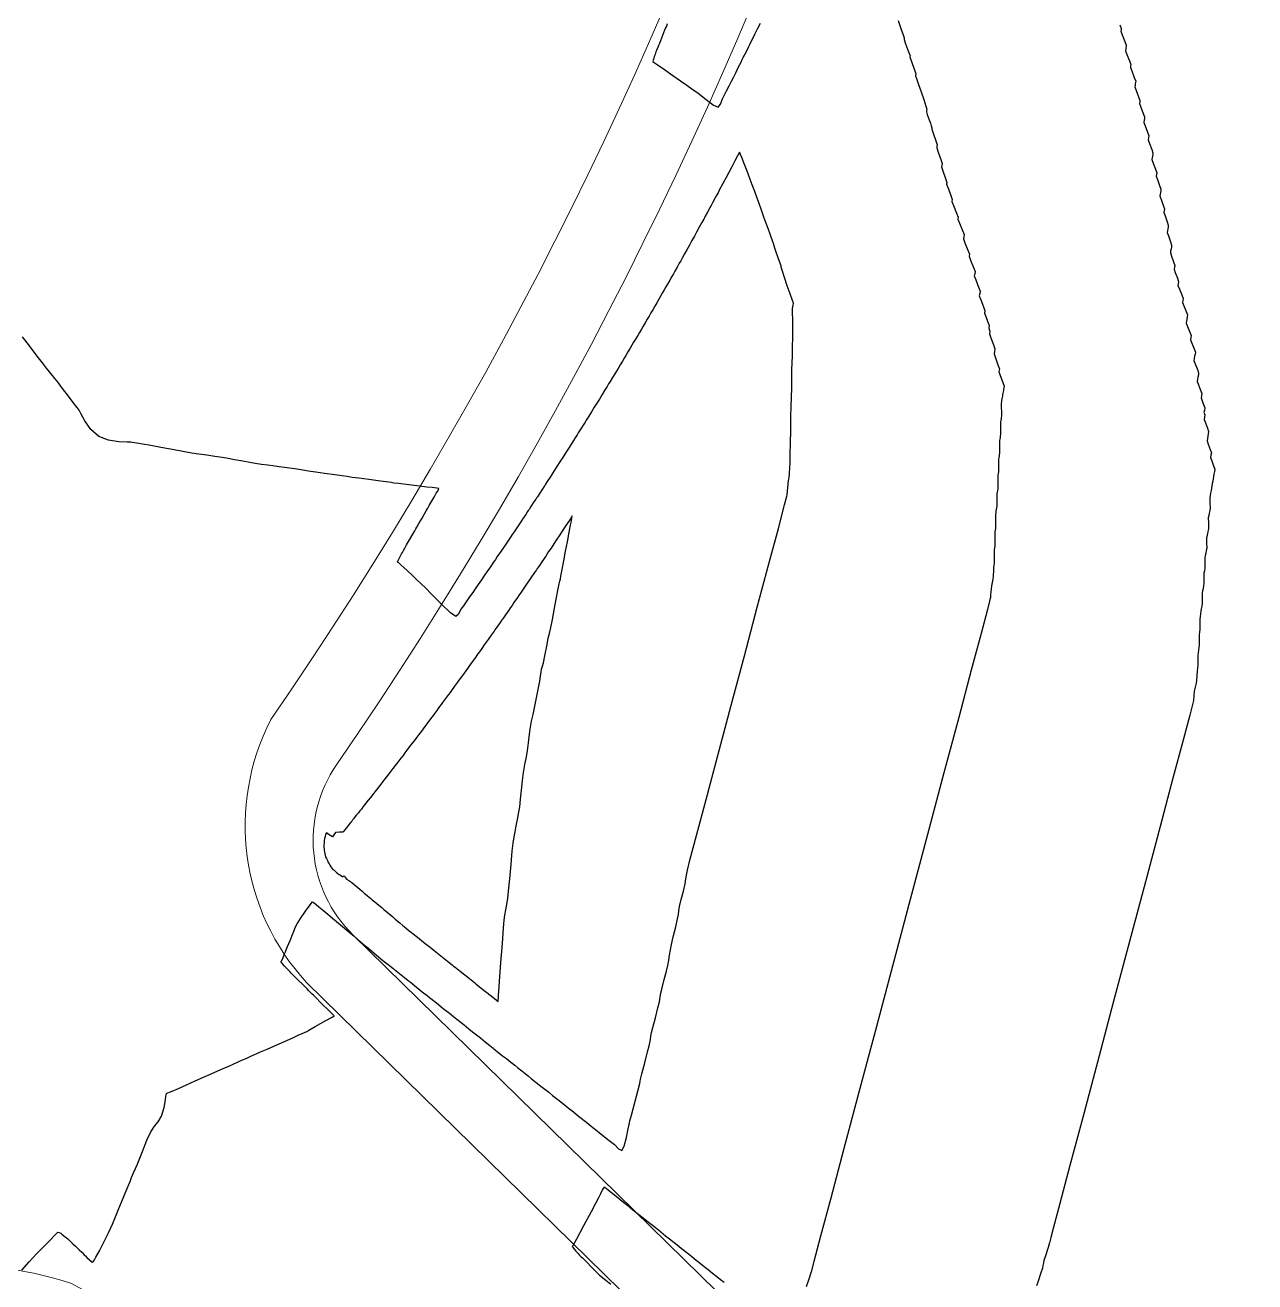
# Model space of a CAD drawing. Header units: millimetres. Extents: x 340454 to 342791, y 6993867 to 6995092.
# Drawn here: x 341711.5 to 341757.8, y 6994445.38 to 6994492.7 of the extents above; entities that cross this region are included whole.
import ezdxf

# ---------------------------------------------------------------- set-up
doc = ezdxf.new("R2010")
doc.units = ezdxf.units.MM
doc.header["$LTSCALE"] = 10
for name, color, linetype in [('T-HM-CURVA_INTERMEDIARIA', 45, 'Continuous'), ('T-HM-CURVA_MESTRA', 20, 'Continuous'), ('URB-Calçadas', 2, 'Continuous'), ('URB-Quadras', 3, 'Continuous')]:
    doc.layers.add(name, color=color, linetype=linetype)

msp = doc.modelspace()

# ---------------------------------------------------------------- linework, layer by layer
at = {"layer": 'T-HM-CURVA_INTERMEDIARIA', "color": 45, "linetype": 'Continuous', "lineweight": -3, "flags": 128}
for points, elevation in [([(341735.671, 6994492.741), (341735.639, 6994492.663), (341735.612, 6994492.598), (341735.575, 6994492.506), (341735.496, 6994492.312), (341735.415, 6994492.112), (341735.388, 6994492.046), (341735.364, 6994491.987), (341735.344, 6994491.937), (341735.325, 6994491.889), (341735.291, 6994491.801), (341735.27, 6994491.746), (341735.248, 6994491.69), (341735.23, 6994491.64), (341735.213, 6994491.596), (341735.195, 6994491.547), (341735.179, 6994491.5), (341735.162, 6994491.451), (341735.14, 6994491.379), (341735.13, 6994491.325), (341735.176, 6994491.296), (341735.291, 6994491.216), (341735.563, 6994491.026), (341735.889, 6994490.797), (341736.169, 6994490.601), (341736.408, 6994490.434), (341736.598, 6994490.301), (341736.837, 6994490.133), (341737.14, 6994489.897), (341737.411, 6994489.683), (341737.584, 6994489.603), (341737.678, 6994489.72), (341737.751, 6994489.925), (341737.824, 6994490.068), (341737.903, 6994490.223), (341738.001, 6994490.415), (341738.09, 6994490.591), (341738.161, 6994490.73), (341738.25, 6994490.906), (341738.359, 6994491.124), (341738.451, 6994491.306), (341738.497, 6994491.398), (341738.537, 6994491.479), (341738.568, 6994491.539), (341738.591, 6994491.587), (341738.666, 6994491.736), (341738.743, 6994491.89), (341738.783, 6994491.972), (341738.837, 6994492.08), (341738.932, 6994492.272), (341738.988, 6994492.384), (341739.013, 6994492.435), (341739.038, 6994492.486), (341739.089, 6994492.589), (341739.178, 6994492.769)], 696), ([(341744.37, 6994492.868), (341744.473, 6994492.577), (341744.56, 6994492.327), (341744.597, 6994492.217), (341744.587, 6994492.151), (341744.646, 6994491.99), (341744.755, 6994491.696), (341744.814, 6994491.537), (341744.807, 6994491.487), (341744.865, 6994491.33), (341744.972, 6994491.04), (341745.03, 6994490.879), (341745.017, 6994490.79), (341745.054, 6994490.688), (341745.138, 6994490.459), (341745.236, 6994490.184), (341745.331, 6994489.897), (341745.41, 6994489.646), (341745.444, 6994489.537), (341745.436, 6994489.485), (341745.428, 6994489.434), (341745.464, 6994489.331), (341745.533, 6994489.135), (341745.578, 6994489.007), (341745.614, 6994488.908), (341745.639, 6994488.837), (341745.63, 6994488.782), (341745.684, 6994488.628), (341745.783, 6994488.345), (341745.837, 6994488.191), (341745.828, 6994488.132), (341745.819, 6994488.074), (341745.871, 6994487.92), (341745.969, 6994487.639), (341746.021, 6994487.486), (341746.012, 6994487.424), (341746.002, 6994487.362), (341746.053, 6994487.209), (341746.149, 6994486.929), (341746.2, 6994486.776), (341746.19, 6994486.711), (341746.244, 6994486.558), (341746.344, 6994486.28), (341746.397, 6994486.127), (341746.386, 6994486.058), (341746.448, 6994485.903), (341746.563, 6994485.621), (341746.625, 6994485.467), (341746.613, 6994485.394), (341746.674, 6994485.241), (341746.786, 6994484.963), (341746.847, 6994484.81), (341746.835, 6994484.734), (341746.822, 6994484.657), (341746.882, 6994484.505), (341746.991, 6994484.229), (341747.05, 6994484.076), (341747.037, 6994483.997), (341747.095, 6994483.846), (341747.203, 6994483.573), (341747.261, 6994483.422), (341747.247, 6994483.339), (341747.233, 6994483.255), (341747.29, 6994483.105), (341747.394, 6994482.835), (341747.451, 6994482.684), (341747.437, 6994482.597), (341747.422, 6994482.51), (341747.478, 6994482.361), (341747.58, 6994482.092), (341747.635, 6994481.942), (341747.62, 6994481.851), (341747.664, 6994481.73), (341747.746, 6994481.513), (341747.791, 6994481.39), (341747.775, 6994481.297), (341747.798, 6994481.235), (341747.821, 6994481.173), (341747.805, 6994481.079), (341747.858, 6994480.93), (341747.957, 6994480.663), (341748.01, 6994480.514), (341747.993, 6994480.416), (341747.976, 6994480.318), (341748.029, 6994480.17), (341748.125, 6994479.905), (341748.177, 6994479.756), (341748.168, 6994479.706), (341748.159, 6994479.655), (341748.21, 6994479.508), (341748.304, 6994479.247), (341748.356, 6994479.1), (341748.348, 6994479.048), (341748.337, 6994478.995), (341748.328, 6994478.943), (341748.319, 6994478.89), (341748.309, 6994478.837), (341748.3, 6994478.784), (341748.291, 6994478.731), (341748.281, 6994478.678), (341748.272, 6994478.625), (341748.262, 6994478.571), (341748.252, 6994478.518), (341748.243, 6994478.464), (341748.247, 6994478.335), (341748.255, 6994478.109), (341748.258, 6994477.979), (341748.249, 6994477.925), (341748.239, 6994477.87), (341748.229, 6994477.816), (341748.22, 6994477.761), (341748.22, 6994477.633), (341748.222, 6994477.41), (341748.222, 6994477.283), (341748.213, 6994477.227), (341748.202, 6994477.171), (341748.192, 6994477.115), (341748.182, 6994477.059), (341748.182, 6994476.932), (341748.184, 6994476.71), (341748.184, 6994476.583), (341748.174, 6994476.526), (341748.164, 6994476.469), (341748.153, 6994476.412), (341748.143, 6994476.355), (341748.143, 6994476.228), (341748.144, 6994476.007), (341748.144, 6994475.88), (341748.134, 6994475.822), (341748.123, 6994475.763), (341748.123, 6994475.637), (341748.124, 6994475.418), (341748.123, 6994475.292), (341748.113, 6994475.232), (341748.102, 6994475.173), (341748.091, 6994475.114), (341748.08, 6994475.055), (341748.08, 6994474.929), (341748.081, 6994474.711), (341748.08, 6994474.585), (341748.07, 6994474.524), (341748.058, 6994474.464), (341748.049, 6994474.403), (341748.04, 6994474.341), (341748.033, 6994474.278), (341748.026, 6994474.215), (341748.026, 6994474.088), (341748.025, 6994473.872), (341748.025, 6994473.745), (341748.018, 6994473.681), (341748.011, 6994473.617), (341748.01, 6994473.491), (341748.01, 6994473.277), (341748.009, 6994473.151), (341748.002, 6994473.085), (341747.994, 6994473.02), (341747.987, 6994472.955), (341747.98, 6994472.889), (341747.979, 6994472.764), (341747.978, 6994472.551), (341747.977, 6994472.425), (341747.969, 6994472.359), (341747.96, 6994472.293), (341747.953, 6994472.171), (341747.941, 6994471.965), (341747.933, 6994471.844), (341747.92, 6994471.779), (341747.906, 6994471.715), (341747.891, 6994471.65), (341747.878, 6994471.585), (341747.867, 6994471.466), (341747.848, 6994471.264), (341747.837, 6994471.145), (341747.824, 6994471.079), (341747.809, 6994471.014), (341747.724, 6994470.693), (341747.486, 6994469.798), (341747.119, 6994468.416), (341746.645, 6994466.635), (341746.089, 6994464.543), (341745.473, 6994462.227), (341744.821, 6994459.775), (341744.156, 6994457.274), (341743.501, 6994454.812), (341742.879, 6994452.476), (341742.314, 6994450.355), (341741.829, 6994448.535), (341741.447, 6994447.104), (341741.192, 6994446.15), (341741.086, 6994445.76), (341740.99, 6994445.445), (341740.908, 6994445.197)], 696), ([(341752.712, 6994492.706), (341752.766, 6994492.566), (341752.759, 6994492.515), (341752.751, 6994492.465), (341752.805, 6994492.327), (341752.903, 6994492.082), (341752.957, 6994491.943), (341752.951, 6994491.891), (341752.942, 6994491.839), (341752.933, 6994491.786), (341752.926, 6994491.734), (341752.979, 6994491.596), (341753.075, 6994491.353), (341753.128, 6994491.215), (341753.12, 6994491.161), (341753.112, 6994491.107), (341753.164, 6994490.971), (341753.258, 6994490.731), (341753.31, 6994490.594), (341753.303, 6994490.539), (341753.293, 6994490.483), (341753.284, 6994490.427), (341753.277, 6994490.372), (341753.327, 6994490.236), (341753.42, 6994489.997), (341753.471, 6994489.861), (341753.462, 6994489.804), (341753.454, 6994489.747), (341753.503, 6994489.612), (341753.594, 6994489.376), (341753.644, 6994489.241), (341753.636, 6994489.18), (341753.626, 6994489.124), (341753.612, 6994489.032), (341753.661, 6994488.903), (341753.749, 6994488.67), (341753.799, 6994488.53), (341753.788, 6994488.456), (341753.777, 6994488.382), (341753.825, 6994488.245), (341753.912, 6994488.016), (341753.96, 6994487.885), (341753.952, 6994487.823), (341753.941, 6994487.761), (341753.929, 6994487.699), (341753.922, 6994487.637), (341753.969, 6994487.505), (341754.054, 6994487.275), (341754.101, 6994487.142), (341754.091, 6994487.079), (341754.082, 6994487.015), (341754.128, 6994486.884), (341754.211, 6994486.657), (341754.257, 6994486.525), (341754.25, 6994486.46), (341754.238, 6994486.395), (341754.225, 6994486.33), (341754.218, 6994486.265), (341754.276, 6994486.093), (341754.34, 6994485.917), (341754.368, 6994485.846), (341754.39, 6994485.778), (341754.379, 6994485.711), (341754.369, 6994485.645), (341754.413, 6994485.515), (341754.494, 6994485.293), (341754.538, 6994485.162), (341754.53, 6994485.095), (341754.517, 6994485.026), (341754.504, 6994484.958), (341754.495, 6994484.89), (341754.539, 6994484.76), (341754.617, 6994484.541), (341754.661, 6994484.41), (341754.652, 6994484.341), (341754.639, 6994484.271), (341754.626, 6994484.201), (341754.617, 6994484.132), (341754.659, 6994484.002), (341754.736, 6994483.784), (341754.779, 6994483.654), (341754.767, 6994483.583), (341754.756, 6994483.512), (341754.8, 6994483.383), (341754.881, 6994483.166), (341754.925, 6994483.036), (341754.913, 6994482.963), (341754.902, 6994482.891), (341754.953, 6994482.76), (341755.045, 6994482.541), (341755.096, 6994482.41), (341755.084, 6994482.335), (341755.072, 6994482.261), (341755.122, 6994482.132), (341755.212, 6994481.916), (341755.262, 6994481.786), (341755.253, 6994481.71), (341755.238, 6994481.634), (341755.222, 6994481.558), (341755.213, 6994481.482), (341755.262, 6994481.354), (341755.35, 6994481.14), (341755.398, 6994481.01), (341755.386, 6994480.933), (341755.373, 6994480.855), (341755.421, 6994480.727), (341755.507, 6994480.517), (341755.555, 6994480.388), (341755.545, 6994480.31), (341755.529, 6994480.231), (341755.512, 6994480.151), (341755.502, 6994480.072), (341755.549, 6994479.945), (341755.633, 6994479.737), (341755.679, 6994479.609), (341755.669, 6994479.528), (341755.652, 6994479.448), (341755.635, 6994479.366), (341755.625, 6994479.286), (341755.671, 6994479.159), (341755.752, 6994478.953), (341755.798, 6994478.825), (341755.784, 6994478.743), (341755.77, 6994478.661), (341755.84, 6994478.474), (341755.909, 6994478.287), (341755.896, 6994478.195), (341755.881, 6994478.12), (341755.899, 6994478.07), (341755.918, 6994478.02), (341755.902, 6994477.944), (341755.889, 6994477.852), (341755.933, 6994477.725), (341756.011, 6994477.522), (341756.055, 6994477.395), (341756.044, 6994477.309), (341756.026, 6994477.224), (341756.007, 6994477.138), (341755.996, 6994477.052), (341756.039, 6994476.926), (341756.116, 6994476.725), (341756.158, 6994476.598), (341756.143, 6994476.511), (341756.128, 6994476.424), (341756.17, 6994476.299), (341756.245, 6994476.101), (341756.287, 6994475.976), (341756.275, 6994475.887), (341756.255, 6994475.798), (341756.24, 6994475.71), (341756.224, 6994475.621), (341756.208, 6994475.531), (341756.193, 6994475.442), (341756.177, 6994475.352), (341756.161, 6994475.263), (341756.145, 6994475.173), (341756.129, 6994475.083), (341756.112, 6994474.992), (341756.097, 6994474.902), (341756.103, 6994474.707), (341756.109, 6994474.511), (341756.095, 6994474.42), (341756.077, 6994474.329), (341756.059, 6994474.237), (341756.044, 6994474.145), (341756.045, 6994473.954), (341756.046, 6994473.761), (341756.032, 6994473.668), (341756.013, 6994473.576), (341755.995, 6994473.483), (341755.98, 6994473.39), (341755.981, 6994473.199), (341755.982, 6994473.008), (341755.966, 6994472.914), (341755.948, 6994472.82), (341755.929, 6994472.726), (341755.914, 6994472.632), (341755.915, 6994472.442), (341755.915, 6994472.251), (341755.898, 6994472.156), (341755.881, 6994472.061), (341755.881, 6994471.872), (341755.881, 6994471.683), (341755.865, 6994471.587), (341755.846, 6994471.491), (341755.827, 6994471.395), (341755.811, 6994471.299), (341755.811, 6994471.111), (341755.811, 6994470.923), (341755.795, 6994470.825), (341755.776, 6994470.728), (341755.76, 6994470.63), (341755.746, 6994470.53), (341755.734, 6994470.429), (341755.724, 6994470.327), (341755.724, 6994470.14), (341755.723, 6994469.952), (341755.712, 6994469.85), (341755.701, 6994469.747), (341755.7, 6994469.562), (341755.699, 6994469.376), (341755.689, 6994469.272), (341755.676, 6994469.169), (341755.663, 6994469.065), (341755.653, 6994468.961), (341755.652, 6994468.776), (341755.651, 6994468.592), (341755.638, 6994468.488), (341755.624, 6994468.384), (341755.614, 6994468.204), (341755.602, 6994468.027), (341755.582, 6994467.926), (341755.559, 6994467.825), (341755.536, 6994467.724), (341755.516, 6994467.622), (341755.5, 6994467.447), (341755.483, 6994467.272), (341755.463, 6994467.17), (341755.439, 6994467.068), (341755.347, 6994466.72), (341755.096, 6994465.775), (341754.714, 6994464.342), (341754.232, 6994462.528), (341753.677, 6994460.444), (341753.079, 6994458.198), (341752.466, 6994455.898), (341751.868, 6994453.653), (341751.314, 6994451.571), (341750.833, 6994449.763), (341750.453, 6994448.335), (341750.203, 6994447.398), (341750.113, 6994447.059), (341750.102, 6994447.007), (341750.092, 6994446.955), (341750.081, 6994446.904), (341750.07, 6994446.852), (341750.013, 6994446.678), (341749.912, 6994446.368), (341749.855, 6994446.195), (341749.836, 6994446.099), (341749.818, 6994446.002), (341749.799, 6994445.904), (341749.741, 6994445.729), (341749.637, 6994445.415), (341749.579, 6994445.241)], 697), ([(341737.815, 6994445.355), (341737.676, 6994445.466), (341737.545, 6994445.57), (341737.382, 6994445.7), (341737.211, 6994445.836), (341737.067, 6994445.951), (341736.926, 6994446.063), (341736.761, 6994446.194), (341736.596, 6994446.326), (341736.41, 6994446.474), (341736.2, 6994446.641), (341736.047, 6994446.762), (341735.928, 6994446.857), (341735.809, 6994446.952), (341735.612, 6994447.109), (341735.339, 6994447.326), (341735.178, 6994447.454), (341735.101, 6994447.516), (341735.023, 6994447.578), (341734.824, 6994447.736), (341734.496, 6994447.997), (341734.317, 6994448.14), (341734.277, 6994448.172), (341734.236, 6994448.204), (341734.041, 6994448.359), (341733.682, 6994448.645), (341733.462, 6994448.82), (341733.376, 6994448.903), (341733.296, 6994448.952), (341733.234, 6994448.859), (341733.162, 6994448.7), (341733.079, 6994448.544), (341732.97, 6994448.339), (341732.804, 6994448.026), (341732.52, 6994447.492), (341732.252, 6994446.987), (341732.132, 6994446.762), (341732.098, 6994446.72), (341732.135, 6994446.661), (341732.178, 6994446.608), (341732.237, 6994446.54), (341732.278, 6994446.495), (341732.322, 6994446.447), (341732.36, 6994446.408), (341732.398, 6994446.368), (341732.437, 6994446.328), (341732.478, 6994446.287), (341732.602, 6994446.162), (341732.862, 6994445.901), (341733.125, 6994445.636), (341733.358, 6994445.45), (341733.554, 6994445.301)], 696)]:
    msp.add_lwpolyline(points, dxfattribs=dict(at, elevation=elevation))
at = {"layer": 'T-HM-CURVA_INTERMEDIARIA', "color": 45, "linetype": 'Continuous', "lineweight": -3, "elevation": 694, "flags": 128}
msp.add_lwpolyline([(341732.052, 6994473.982), (341732.054, 6994473.989), (341732.064, 6994474.032), (341732.085, 6994474.133), (341732.096, 6994474.218), (341732.063, 6994474.174), (341732.029, 6994474.115), (341731.974, 6994474.032), (341731.858, 6994473.855), (341731.719, 6994473.644), (341731.608, 6994473.476), (341731.52, 6994473.343), (341731.408, 6994473.175), (341731.296, 6994473.008), (341731.207, 6994472.875), (341731.095, 6994472.708), (341730.952, 6994472.495), (341730.832, 6994472.317), (341730.781, 6994472.241), (341730.751, 6994472.197), (341730.676, 6994472.087), (341730.54, 6994471.886), (341730.465, 6994471.776), (341730.427, 6994471.721), (341730.354, 6994471.615), (341730.221, 6994471.42), (341730.147, 6994471.312), (341730.102, 6994471.247), (341730.03, 6994471.143), (341729.901, 6994470.955), (341729.828, 6994470.849), (341729.775, 6994470.774), (341729.705, 6994470.673), (341729.579, 6994470.491), (341729.507, 6994470.388), (341729.477, 6994470.345), (341729.447, 6994470.303), (341729.377, 6994470.203), (341729.255, 6994470.029), (341729.184, 6994469.928), (341729.15, 6994469.88), (341729.117, 6994469.832), (341729.048, 6994469.736), (341728.93, 6994469.568), (341728.86, 6994469.469), (341728.822, 6994469.416), (341728.785, 6994469.363), (341728.718, 6994469.269), (341728.603, 6994469.108), (341728.534, 6994469.011), (341728.493, 6994468.954), (341728.451, 6994468.896), (341728.33, 6994468.727), (341728.207, 6994468.555), (341728.161, 6994468.493), (341728.116, 6994468.43), (341727.998, 6994468.267), (341727.878, 6994468.1), (341727.829, 6994468.033), (341727.779, 6994467.965), (341727.665, 6994467.808), (341727.547, 6994467.647), (341727.494, 6994467.574), (341727.441, 6994467.502), (341727.329, 6994467.35), (341727.215, 6994467.195), (341727.158, 6994467.117), (341727.101, 6994467.04), (341726.992, 6994466.894), (341726.881, 6994466.744), (341726.82, 6994466.662), (341726.759, 6994466.58), (341726.654, 6994466.439), (341726.546, 6994466.294), (341726.481, 6994466.208), (341726.416, 6994466.121), (341726.314, 6994465.986), (341726.209, 6994465.846), (341726.14, 6994465.755), (341726.071, 6994465.663), (341725.972, 6994465.534), (341725.871, 6994465.399), (341725.797, 6994465.303), (341725.724, 6994465.207), (341725.638, 6994465.095), (341725.531, 6994464.954), (341725.428, 6994464.82), (341725.344, 6994464.71), (341725.266, 6994464.61), (341725.189, 6994464.51), (341725.099, 6994464.393), (341725.006, 6994464.273), (341724.926, 6994464.17), (341724.846, 6994464.067), (341724.758, 6994463.954), (341724.667, 6994463.838), (341724.584, 6994463.732), (341724.501, 6994463.626), (341724.416, 6994463.517), (341724.327, 6994463.404), (341724.227, 6994463.277), (341724.155, 6994463.186), (341724.1, 6994463.116), (341724.044, 6994463.045), (341723.979, 6994462.963), (341723.928, 6994462.899), (341723.87, 6994462.826), (341723.839, 6994462.787), (341723.808, 6994462.747), (341723.76, 6994462.687), (341723.7, 6994462.612), (341723.633, 6994462.528), (341723.58, 6994462.461), (341723.523, 6994462.391), (341723.493, 6994462.35), (341723.458, 6994462.31), (341723.336, 6994462.313), (341723.188, 6994462.303), (341723.124, 6994462.216), (341723.063, 6994462.142), (341722.942, 6994462.213), (341722.839, 6994462.286), (341722.811, 6994462.228), (341722.788, 6994462.155), (341722.772, 6994462.077), (341722.758, 6994461.993), (341722.751, 6994461.912), (341722.746, 6994461.833), (341722.748, 6994461.748), (341722.751, 6994461.677), (341722.761, 6994461.621), (341722.77, 6994461.572), (341722.786, 6994461.513), (341722.798, 6994461.449), (341722.81, 6994461.384), (341722.842, 6994461.326), (341722.875, 6994461.246), (341722.899, 6994461.195), (341722.941, 6994461.121), (341722.973, 6994461.066), (341723.012, 6994461.012), (341723.048, 6994460.963), (341723.083, 6994460.914), (341723.134, 6994460.881), (341723.186, 6994460.829), (341723.226, 6994460.794), (341723.273, 6994460.754), (341723.325, 6994460.723), (341723.376, 6994460.695), (341723.42, 6994460.661), (341723.458, 6994460.633), (341723.5, 6994460.67), (341723.542, 6994460.617), (341723.6, 6994460.549), (341723.686, 6994460.492), (341723.8, 6994460.417), (341723.954, 6994460.29), (341724.098, 6994460.166), (341724.183, 6994460.095), (341724.267, 6994460.024), (341724.378, 6994459.931), (341724.466, 6994459.857), (341724.517, 6994459.814), (341724.568, 6994459.771), (341724.658, 6994459.696), (341724.814, 6994459.564), (341724.922, 6994459.473), (341725.003, 6994459.405), (341725.083, 6994459.338), (341725.186, 6994459.251), (341725.262, 6994459.188), (341725.335, 6994459.126), (341725.431, 6994459.045), (341725.605, 6994458.899), (341725.716, 6994458.806), (341725.783, 6994458.749), (341725.851, 6994458.692), (341725.958, 6994458.606), (341726.047, 6994458.536), (341726.109, 6994458.487), (341726.268, 6994458.36), (341726.564, 6994458.124), (341726.745, 6994457.981), (341726.82, 6994457.921), (341726.896, 6994457.861), (341727.086, 6994457.709), (341727.402, 6994457.458), (341727.578, 6994457.317), (341727.63, 6994457.276), (341727.682, 6994457.235), (341727.879, 6994457.078), (341728.225, 6994456.802), (341728.413, 6994456.653), (341728.469, 6994456.609), (341728.672, 6994456.447), (341729.046, 6994456.149), (341729.25, 6994455.987), (341729.306, 6994455.942), (341729.322, 6994456.157), (341729.361, 6994456.696), (341729.412, 6994457.405), (341729.465, 6994458.128), (341729.508, 6994458.71), (341729.532, 6994458.997), (341729.563, 6994459.192), (341729.599, 6994459.387), (341729.626, 6994459.534), (341729.65, 6994459.665), (341729.675, 6994459.828), (341729.701, 6994460.092), (341729.742, 6994460.561), (341729.79, 6994461.106), (341729.835, 6994461.597), (341729.868, 6994461.905), (341729.905, 6994462.138), (341729.941, 6994462.321), (341729.987, 6994462.553), (341730.034, 6994462.796), (341730.075, 6994463.006), (341730.118, 6994463.27), (341730.152, 6994463.556), (341730.186, 6994463.901), (341730.221, 6994464.254), (341730.26, 6994464.565), (341730.313, 6994464.859), (341730.364, 6994465.091), (341730.417, 6994465.381), (341730.454, 6994465.672), (341730.475, 6994465.903), (341730.512, 6994466.194), (341730.565, 6994466.492), (341730.619, 6994466.745), (341730.686, 6994467.062), (341730.76, 6994467.43), (341730.824, 6994467.748), (341730.871, 6994467.994), (341730.901, 6994468.187), (341730.923, 6994468.346), (341730.941, 6994468.454), (341730.974, 6994468.57), (341731.009, 6994468.685), (341731.063, 6994468.952), (341731.146, 6994469.378), (341731.194, 6994469.621), (341731.219, 6994469.705), (341731.243, 6994469.788), (341731.277, 6994469.96), (341731.346, 6994470.321), (341731.43, 6994470.752), (341731.495, 6994471.089), (341731.558, 6994471.415), (341731.605, 6994471.663), (341731.625, 6994471.766), (341731.65, 6994471.854), (341731.669, 6994471.955), (341731.716, 6994472.203), (341731.778, 6994472.534), (341731.845, 6994472.888), (341731.914, 6994473.251), (341731.98, 6994473.603), (341732.03, 6994473.869), (341732.05, 6994473.974), (341732.052, 6994473.982)], close=True, dxfattribs=at)
at = {"layer": 'T-HM-CURVA_MESTRA', "color": 20, "linetype": 'Continuous', "lineweight": -3, "elevation": 695, "flags": 128}
msp.add_lwpolyline([(341711.376, 6994445.82), (341711.653, 6994446.133), (341711.926, 6994446.434), (341712.186, 6994446.707), (341712.435, 6994446.96), (341712.621, 6994447.147), (341712.695, 6994447.221), (341712.729, 6994447.259), (341712.784, 6994447.247), (341712.836, 6994447.217), (341712.882, 6994447.184), (341712.96, 6994447.121), (341713.05, 6994447.048), (341713.1, 6994447.001), (341713.149, 6994446.953), (341713.215, 6994446.891), (341713.297, 6994446.812), (341713.39, 6994446.723), (341713.529, 6994446.589), (341713.626, 6994446.497), (341713.719, 6994446.407), (341713.781, 6994446.347), (341713.826, 6994446.305), (341713.922, 6994446.212), (341714.019, 6994446.121), (341714.075, 6994446.163), (341714.104, 6994446.216), (341714.158, 6994446.312), (341714.292, 6994446.551), (341714.466, 6994446.875), (341714.641, 6994447.226), (341714.786, 6994447.551), (341714.904, 6994447.838), (341715.002, 6994448.089), (341715.088, 6994448.303), (341715.183, 6994448.533), (341715.26, 6994448.719), (341715.334, 6994448.896), (341715.397, 6994449.047), (341715.447, 6994449.168), (341715.507, 6994449.314), (341715.583, 6994449.495), (341715.646, 6994449.647), (341715.673, 6994449.713), (341715.705, 6994449.753), (341715.767, 6994449.915), (341715.912, 6994450.29), (341716.085, 6994450.716), (341716.23, 6994451.034), (341716.373, 6994451.248), (341716.505, 6994451.407), (341716.63, 6994451.627), (341716.728, 6994451.943), (341716.779, 6994452.232), (341716.796, 6994452.367), (341716.806, 6994452.422), (341716.82, 6994452.474), (341716.874, 6994452.5), (341716.935, 6994452.525), (341717.034, 6994452.569), (341717.265, 6994452.67), (341717.572, 6994452.806), (341717.901, 6994452.952), (341718.211, 6994453.089), (341718.495, 6994453.215), (341718.746, 6994453.325), (341718.955, 6994453.417), (341719.164, 6994453.51), (341719.333, 6994453.585), (341719.512, 6994453.664), (341719.68, 6994453.738), (341719.815, 6994453.798), (341719.966, 6994453.864), (341720.108, 6994453.927), (341720.221, 6994453.977), (341720.363, 6994454.04), (341720.604, 6994454.147), (341720.977, 6994454.311), (341721.351, 6994454.477), (341721.597, 6994454.586), (341721.78, 6994454.666), (341721.931, 6994454.732), (341722.017, 6994454.771), (341722.099, 6994454.816), (341722.181, 6994454.863), (341722.417, 6994454.995), (341722.816, 6994455.219), (341723.034, 6994455.342), (341723.087, 6994455.368), (341723.13, 6994455.395), (341723.046, 6994455.484), (341722.876, 6994455.65), (341722.719, 6994455.807), (341722.593, 6994455.932), (341722.477, 6994456.048), (341722.401, 6994456.124), (341722.353, 6994456.172), (341722.306, 6994456.219), (341722.24, 6994456.284), (341722.168, 6994456.356), (341722.11, 6994456.415), (341722.051, 6994456.473), (341721.948, 6994456.576), (341721.782, 6994456.742), (341721.693, 6994456.83), (341721.65, 6994456.873), (341721.606, 6994456.918), (341721.552, 6994456.972), (341721.502, 6994457.024), (341721.461, 6994457.066), (341721.42, 6994457.108), (341721.362, 6994457.169), (341721.315, 6994457.219), (341721.267, 6994457.271), (341721.203, 6994457.344), (341721.158, 6994457.399), (341721.129, 6994457.448), (341721.162, 6994457.487), (341721.208, 6994457.597), (341721.263, 6994457.732), (341721.296, 6994457.81), (341721.328, 6994457.888), (341721.38, 6994458.013), (341721.475, 6994458.241), (341721.566, 6994458.461), (341721.622, 6994458.607), (341721.665, 6994458.724), (341721.733, 6994458.863), (341721.861, 6994459.062), (341722.053, 6994459.339), (341722.233, 6994459.585), (341722.322, 6994459.693), (341722.385, 6994459.654), (341722.45, 6994459.596), (341722.558, 6994459.506), (341722.744, 6994459.349), (341722.896, 6994459.222), (341723.065, 6994459.08), (341723.219, 6994458.952), (341723.369, 6994458.825), (341723.519, 6994458.699), (341723.688, 6994458.557), (341723.882, 6994458.394), (341724.035, 6994458.265), (341724.201, 6994458.125), (341724.287, 6994458.053), (341724.333, 6994458.014), (341724.432, 6994457.931), (341724.632, 6994457.762), (341724.802, 6994457.62), (341724.967, 6994457.488), (341725.061, 6994457.414), (341725.112, 6994457.373), (341725.164, 6994457.331), (341725.342, 6994457.19), (341725.659, 6994456.938), (341725.847, 6994456.788), (341725.918, 6994456.731), (341725.989, 6994456.675), (341726.159, 6994456.54), (341726.449, 6994456.309), (341726.634, 6994456.162), (341726.725, 6994456.09), (341726.816, 6994456.017), (341726.979, 6994455.887), (341727.238, 6994455.681), (341727.42, 6994455.536), (341727.532, 6994455.447), (341727.643, 6994455.359), (341727.799, 6994455.234), (341728.024, 6994455.055), (341728.207, 6994454.91), (341728.346, 6994454.8), (341728.485, 6994454.689), (341728.638, 6994454.567), (341728.821, 6994454.421), (341728.993, 6994454.284), (341729.115, 6994454.187), (341729.212, 6994454.11), (341729.334, 6994454.013), (341729.476, 6994453.9), (341729.616, 6994453.788), (341729.78, 6994453.658), (341729.931, 6994453.537), (341730.053, 6994453.441), (341730.193, 6994453.329), (341730.326, 6994453.223), (341730.432, 6994453.139), (341730.566, 6994453.032), (341730.74, 6994452.894), (341730.914, 6994452.755), (341731.063, 6994452.636), (341731.208, 6994452.521), (341731.353, 6994452.406), (341731.548, 6994452.251), (341731.789, 6994452.059), (341731.942, 6994451.937), (341732.041, 6994451.859), (341732.139, 6994451.78), (341732.337, 6994451.623), (341732.64, 6994451.382), (341732.809, 6994451.247), (341732.867, 6994451.201), (341732.926, 6994451.154), (341733.104, 6994451.012), (341733.435, 6994450.749), (341733.682, 6994450.552), (341733.84, 6994450.391), (341733.967, 6994450.325), (341734.045, 6994450.489), (341734.133, 6994450.822), (341734.206, 6994451.152), (341734.237, 6994451.303), (341734.25, 6994451.373), (341734.264, 6994451.446), (341734.322, 6994451.663), (341734.448, 6994452.138), (341734.575, 6994452.619), (341734.637, 6994452.853), (341734.652, 6994452.936), (341734.668, 6994453.02), (341734.719, 6994453.218), (341734.826, 6994453.626), (341734.935, 6994454.041), (341734.992, 6994454.265), (341735.015, 6994454.388), (341735.037, 6994454.511), (341735.058, 6994454.637), (341735.083, 6994454.767), (341735.133, 6994454.967), (341735.225, 6994455.33), (341735.32, 6994455.703), (341735.376, 6994455.933), (341735.405, 6994456.097), (341735.434, 6994456.26), (341735.482, 6994456.459), (341735.561, 6994456.769), (341735.64, 6994457.084), (341735.691, 6994457.298), (341735.727, 6994457.491), (341735.759, 6994457.686), (341735.792, 6994457.885), (341735.829, 6994458.088), (341735.897, 6994458.373), (341735.991, 6994458.754), (341736.061, 6994459.055), (341736.091, 6994459.218), (341736.11, 6994459.348), (341736.14, 6994459.511), (341736.201, 6994459.775), (341736.281, 6994460.097), (341736.344, 6994460.375), (341736.376, 6994460.555), (341736.396, 6994460.699), (341736.43, 6994460.878), (341736.528, 6994461.256), (341736.774, 6994462.186), (341737.135, 6994463.544), (341737.577, 6994465.206), (341738.068, 6994467.05), (341738.575, 6994468.949), (341739.063, 6994470.781), (341739.501, 6994472.422), (341739.855, 6994473.748), (341740.092, 6994474.635), (341740.178, 6994474.959), (341740.191, 6994475.017), (341740.204, 6994475.156), (341740.227, 6994475.41), (341740.24, 6994475.549), (341740.252, 6994475.605), (341740.264, 6994475.661), (341740.273, 6994475.802), (341740.288, 6994476.061), (341740.296, 6994476.202), (341740.304, 6994476.258), (341740.305, 6994476.404), (341740.306, 6994476.672), (341740.307, 6994476.818), (341740.313, 6994476.872), (341740.319, 6994476.925), (341740.319, 6994477.072), (341740.32, 6994477.34), (341740.321, 6994477.486), (341740.326, 6994477.538), (341740.327, 6994477.683), (341740.327, 6994477.951), (341740.328, 6994478.102), (341740.341, 6994478.2), (341740.343, 6994478.361), (341740.347, 6994478.65), (341740.35, 6994478.811), (341740.366, 6994478.9), (341740.366, 6994478.996), (341740.365, 6994479.21), (341740.365, 6994479.466), (341740.368, 6994479.734), (341740.37, 6994479.971), (341740.372, 6994480.077), (341740.386, 6994480.158), (341740.386, 6994480.308), (341740.385, 6994480.579), (341740.384, 6994480.728), (341740.398, 6994480.804), (341740.397, 6994480.954), (341740.395, 6994481.227), (341740.395, 6994481.376), (341740.407, 6994481.447), (341740.403, 6994481.599), (341740.394, 6994481.876), (341740.39, 6994482.027), (341740.401, 6994482.093), (341740.413, 6994482.159), (341740.424, 6994482.225), (341740.386, 6994482.333), (341740.296, 6994482.585), (341740.191, 6994482.886), (341740.085, 6994483.197), (341739.995, 6994483.467), (341739.957, 6994483.583), (341739.965, 6994483.633), (341739.904, 6994483.8), (341739.789, 6994484.114), (341739.72, 6994484.305), (341739.695, 6994484.39), (341739.67, 6994484.474), (341739.632, 6994484.582), (341739.558, 6994484.791), (341739.469, 6994485.042), (341739.389, 6994485.265), (341739.313, 6994485.474), (341739.219, 6994485.734), (341739.129, 6994485.984), (341739.056, 6994486.186), (341738.964, 6994486.438), (341738.871, 6994486.689), (341738.797, 6994486.888), (341738.702, 6994487.138), (341738.58, 6994487.453), (341738.477, 6994487.716), (341738.431, 6994487.833), (341738.397, 6994487.921), (341738.364, 6994487.859), (341738.321, 6994487.777), (341738.223, 6994487.591), (341738.106, 6994487.368), (341737.988, 6994487.145), (341737.889, 6994486.959), (341737.846, 6994486.878), (341737.815, 6994486.821), (341737.755, 6994486.709), (341737.646, 6994486.505), (341737.584, 6994486.39), (341737.54, 6994486.308), (341737.482, 6994486.201), (341737.38, 6994486.01), (341737.321, 6994485.902), (341737.275, 6994485.817), (341737.192, 6994485.662), (341737.106, 6994485.503), (341737.077, 6994485.449), (341737.048, 6994485.396), (341737.014, 6994485.334), (341736.977, 6994485.267), (341736.879, 6994485.089), (341736.778, 6994484.904), (341736.736, 6994484.829), (341736.695, 6994484.754), (341736.603, 6994484.588), (341736.507, 6994484.414), (341736.459, 6994484.329), (341736.412, 6994484.244), (341736.325, 6994484.088), (341736.234, 6994483.924), (341736.18, 6994483.83), (341736.127, 6994483.736), (341736.045, 6994483.589), (341735.959, 6994483.436), (341735.902, 6994483.336), (341735.845, 6994483.236), (341735.765, 6994483.095), (341735.682, 6994482.949), (341735.621, 6994482.843), (341735.561, 6994482.737), (341735.484, 6994482.603), (341735.404, 6994482.463), (341735.339, 6994482.352), (341735.275, 6994482.24), (341735.201, 6994482.112), (341735.124, 6994481.979), (341735.056, 6994481.861), (341734.987, 6994481.744), (341734.917, 6994481.623), (341734.842, 6994481.495), (341734.769, 6994481.37), (341734.698, 6994481.25), (341734.628, 6994481.131), (341734.559, 6994481.012), (341734.481, 6994480.881), (341734.407, 6994480.756), (341734.34, 6994480.644), (341734.273, 6994480.531), (341734.192, 6994480.395), (341734.114, 6994480.264), (341734.05, 6994480.158), (341733.987, 6994480.051), (341733.901, 6994479.91), (341733.819, 6994479.774), (341733.759, 6994479.673), (341733.698, 6994479.572), (341733.609, 6994479.426), (341733.523, 6994479.284), (341733.466, 6994479.189), (341733.408, 6994479.095), (341733.315, 6994478.943), (341733.225, 6994478.797), (341733.171, 6994478.707), (341733.116, 6994478.618), (341733.02, 6994478.462), (341732.926, 6994478.311), (341732.874, 6994478.227), (341732.822, 6994478.143), (341732.723, 6994477.982), (341732.625, 6994477.826), (341732.576, 6994477.747), (341732.527, 6994477.669), (341732.424, 6994477.504), (341732.322, 6994477.343), (341732.276, 6994477.269), (341732.23, 6994477.196), (341732.123, 6994477.026), (341732.018, 6994476.86), (341731.975, 6994476.792), (341731.932, 6994476.724), (341731.821, 6994476.55), (341731.712, 6994476.379), (341731.672, 6994476.316), (341731.632, 6994476.253), (341731.517, 6994476.075), (341731.404, 6994475.9), (341731.367, 6994475.842), (341731.33, 6994475.784), (341731.265, 6994475.685), (341731.157, 6994475.519), (341731.094, 6994475.421), (341731.06, 6994475.369), (341731.026, 6994475.316), (341730.96, 6994475.215), (341730.848, 6994475.043), (341730.783, 6994474.944), (341730.752, 6994474.897), (341730.721, 6994474.849), (341730.653, 6994474.747), (341730.536, 6994474.569), (341730.47, 6994474.468), (341730.442, 6994474.426), (341730.414, 6994474.384), (341730.345, 6994474.28), (341730.223, 6994474.096), (341730.155, 6994473.994), (341730.106, 6994473.92), (341730.035, 6994473.814), (341729.909, 6994473.625), (341729.839, 6994473.521), (341729.796, 6994473.456), (341729.723, 6994473.349), (341729.592, 6994473.155), (341729.521, 6994473.049), (341729.484, 6994472.995), (341729.41, 6994472.885), (341729.274, 6994472.687), (341729.201, 6994472.579), (341729.171, 6994472.534), (341729.123, 6994472.465), (341729.012, 6994472.303), (341728.879, 6994472.11), (341728.77, 6994471.951), (341728.675, 6994471.813), (341728.556, 6994471.642), (341728.44, 6994471.475), (341728.348, 6994471.342), (341728.232, 6994471.176), (341728.102, 6994470.991), (341727.997, 6994470.841), (341727.905, 6994470.711), (341727.811, 6994470.528), (341727.707, 6994470.431), (341727.515, 6994470.569), (341727.172, 6994470.898), (341726.809, 6994471.266), (341726.556, 6994471.52), (341726.389, 6994471.678), (341726.257, 6994471.803), (341726.09, 6994471.961), (341725.862, 6994472.174), (341725.655, 6994472.366), (341725.564, 6994472.451), (341725.522, 6994472.484), (341725.539, 6994472.538), (341725.563, 6994472.588), (341725.589, 6994472.639), (341725.619, 6994472.698), (341725.644, 6994472.745), (341725.669, 6994472.792), (341725.699, 6994472.846), (341725.724, 6994472.892), (341725.75, 6994472.939), (341725.776, 6994472.986), (341725.803, 6994473.033), (341725.83, 6994473.081), (341725.859, 6994473.131), (341725.895, 6994473.192), (341725.967, 6994473.317), (341726.093, 6994473.533), (341726.168, 6994473.663), (341726.206, 6994473.729), (341726.244, 6994473.795), (341726.323, 6994473.931), (341726.44, 6994474.134), (341726.531, 6994474.294), (341726.597, 6994474.411), (341726.653, 6994474.509), (341726.709, 6994474.607), (341726.786, 6994474.741), (341726.893, 6994474.93), (341726.948, 6994475.028), (341726.977, 6994475.08), (341727.031, 6994475.158), (341727.073, 6994475.251), (341726.995, 6994475.271), (341726.826, 6994475.285), (341726.623, 6994475.304), (341726.349, 6994475.338), (341725.939, 6994475.389), (341725.558, 6994475.436), (341725.373, 6994475.459), (341725.283, 6994475.473), (341725.194, 6994475.487), (341725.092, 6994475.504), (341724.972, 6994475.522), (341724.787, 6994475.546), (341724.433, 6994475.591), (341724.059, 6994475.64), (341723.815, 6994475.672), (341723.623, 6994475.703), (341723.431, 6994475.734), (341723.152, 6994475.771), (341722.767, 6994475.821), (341722.44, 6994475.866), (341722.244, 6994475.897), (341722.088, 6994475.924), (341721.892, 6994475.956), (341721.636, 6994475.993), (341721.359, 6994476.03), (341721.067, 6994476.069), (341720.829, 6994476.101), (341720.639, 6994476.126), (341720.401, 6994476.161), (341720.157, 6994476.2), (341719.953, 6994476.236), (341719.698, 6994476.281), (341719.382, 6994476.336), (341719.079, 6994476.389), (341718.825, 6994476.431), (341718.64, 6994476.459), (341718.49, 6994476.48), (341718.332, 6994476.502), (341718.132, 6994476.53), (341717.933, 6994476.56), (341717.7, 6994476.601), (341717.37, 6994476.66), (341716.969, 6994476.732), (341716.607, 6994476.797), (341716.224, 6994476.866), (341715.914, 6994476.922), (341715.772, 6994476.947), (341715.686, 6994476.96), (341715.61, 6994476.972), (341715.544, 6994476.981), (341715.478, 6994476.992), (341715.34, 6994476.991), (341715.028, 6994477.005), (341714.639, 6994477.069), (341714.271, 6994477.216), (341713.976, 6994477.48), (341713.746, 6994477.802), (341713.594, 6994478.076), (341713.533, 6994478.199), (341713.493, 6994478.25), (341713.452, 6994478.3), (341713.349, 6994478.437), (341713.132, 6994478.724), (341712.907, 6994479.022), (341712.78, 6994479.189), (341712.698, 6994479.291), (341712.615, 6994479.392), (341712.524, 6994479.503), (341712.411, 6994479.644), (341712.307, 6994479.779), (341712.145, 6994479.99), (341711.956, 6994480.236), (341711.772, 6994480.476), (341711.569, 6994480.743), (341711.403, 6994480.96)], dxfattribs=at)
at = {"layer": 'URB-Calçadas', "lineweight": 0}
for points in [[(341465.549, 6994408.477, 0.017619), (341608.344, 6994403.976, 0.095454), (341661.137, 6994415.012), (341661.137, 6994415.012), (341661.137, 6994415.012, 0.080859), (341702.01, 6994444.146), (341702.01, 6994444.146, -0.216427), (341713.237, 6994445.318), (341715.159, 6994444.283, -0.070464), (341719.112, 6994441.373), (341762.085, 6994399.264, -0.1217), (341777.729, 6994375.246, 0.346942), (341824.461, 6994337.89), (341885.502, 6994331.862, 0.032652), (341897.249, 6994331.897, 0.063839), (341919.984, 6994336.412, 0.019522), (341947.001, 6994347.519, -0.066321), (342002.369, 6994364.024, 0.079793), (342013.358, 6994369.194), (342015.438, 6994375.96, 0.055249), (342044.396, 6994473.014), (342044.366, 6994491.724, 0.02818), (342048.626, 6994542.987, -0.045751), (342067.037, 6994709.74)], [(341813.189, 6994548.521, -0.154603), (341769.061, 6994422.419, -0.499968), (341758.211, 6994421.262), (341722.09, 6994456.659, -0.315349), (341720.75, 6994466.552, 0.143753), (341748.209, 6994550.157, -0.011113), (341750.487, 6994604.294, -0.380362), (341759.213, 6994611.243, -0.065745), (341810.489, 6994599.218, -0.387497), (341814.847, 6994591.795, 0.009382), (341813.189, 6994548.516)], [(341549.964, 6994572.578), (341544.441, 6994513.129, 0.441915), (341552.414, 6994504.389), (341573.451, 6994504.41, -2.636759), (341572.626, 6994493.167, -0.012632), (341474.754, 6994497.063, 0.571181), (341474.754, 6994497.063, 0.423438), (341466.244, 6994490.841), (341461.414, 6994441.05, 0.451996), (341468.35, 6994432.344, 0.01745), (341608.104, 6994427.975, 0.093596), (341651.192, 6994436.869, 0.2812), (341724.28, 6994553.693)]]:
    msp.add_lwpolyline(points, format="xyb", dxfattribs=at)
at = {"layer": 'URB-Quadras', "color": 252, "lineweight": 0}
for points in [[(341759.961, 6994423.047, 0.453388), (341767.461, 6994423.619, 0.154587), (341811.19, 6994548.568, -0.00938), (341812.851, 6994591.909, 0.3287), (341809.609, 6994596.878, 0.06575), (341758.965, 6994608.756, 0.424435), (341753.481, 6994604.101, 0.011116), (341751.208, 6994550.08, -0.143782), (341723.221, 6994464.851, 0.364579), (341723.84, 6994458.445), (341759.961, 6994423.047)], [(341572.659, 6994506.386, -2.326577), (341571.688, 6994491.18, -0.012591), (341474.035, 6994495.106, 0.405063), (341468.732, 6994490.599), (341463.902, 6994440.809, 0.423192), (341468.548, 6994435.337, 0.017447), (341608.073, 6994430.975, 0.093313), (341649.949, 6994439.602, 0.275349), (341721.223, 6994551.03)], [(341696.585, 6994479.141, 0.150369), (341721.223, 6994551.03)]]:
    msp.add_lwpolyline(points, format="xyb", dxfattribs=at)

doc.saveas('drawing.dxf')
